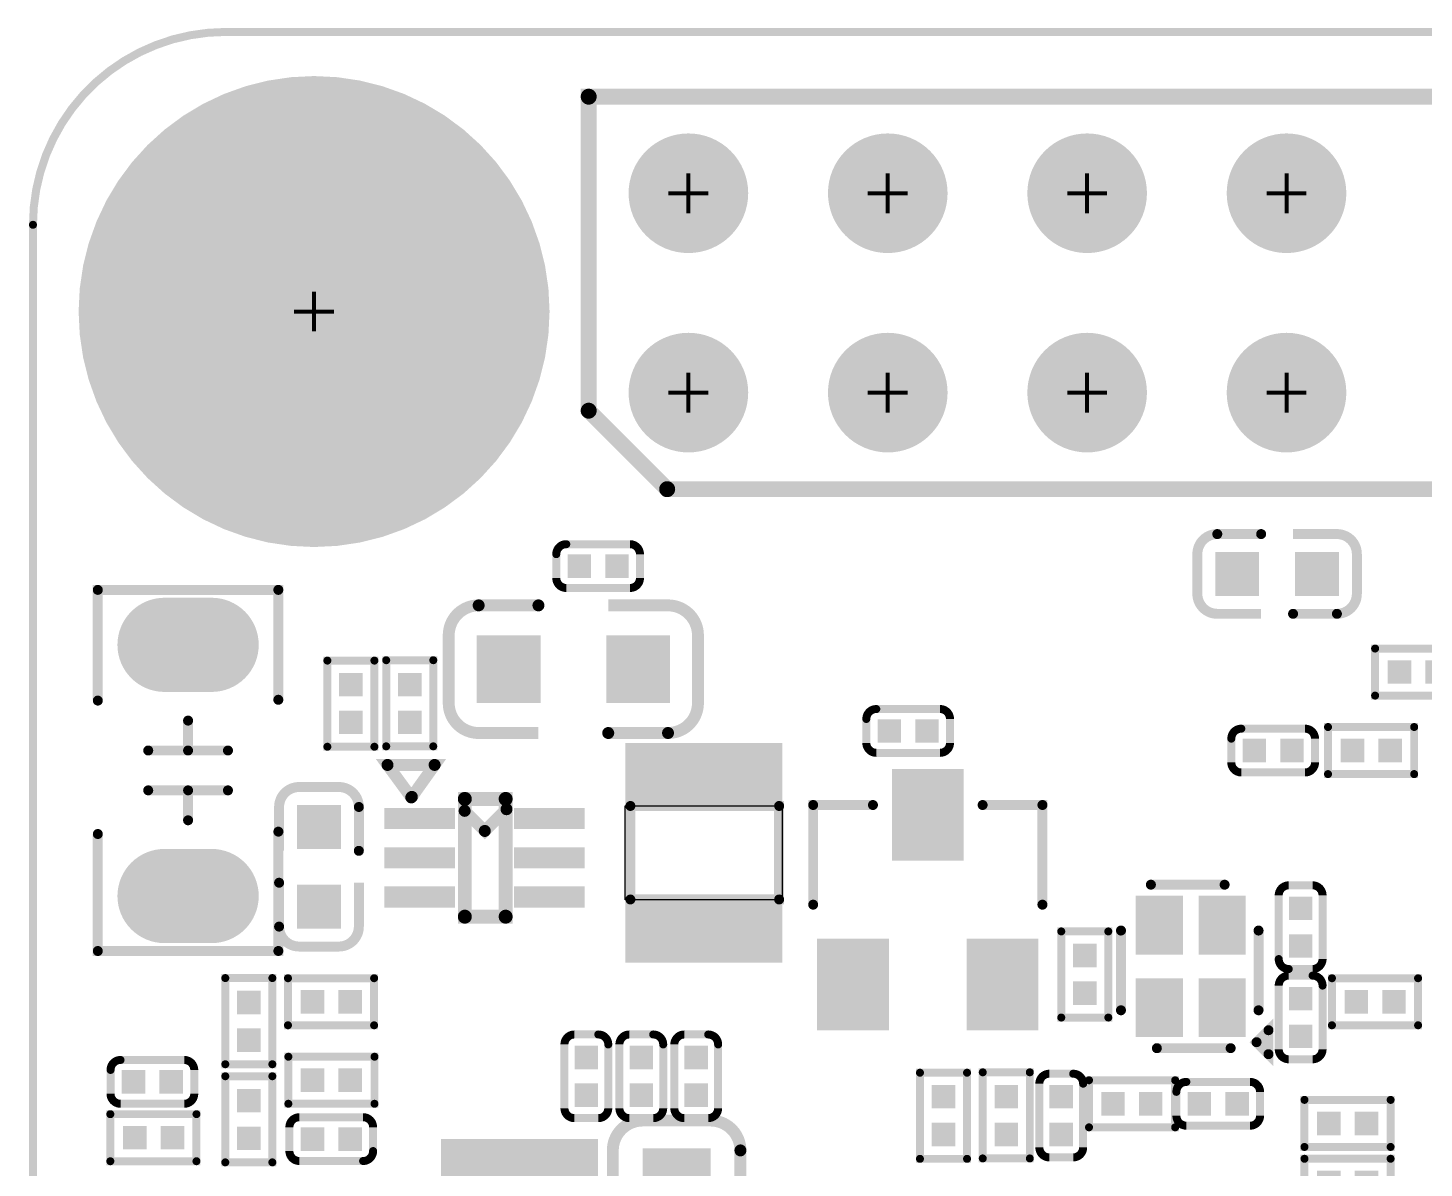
# Model space of a CAD drawing. Extents: x -0.1 to 65.1, y -1.2 to 30.1.
# Drawn here: x -0.06 to 17.72, y 15.53 to 30.06 of the extents above; entities that cross this region are included whole.
import ezdxf

# ---------------------------------------------------------------- set-up
doc = ezdxf.new("R2010")
doc.units = 0
doc.header["$MEASUREMENT"] = 0
doc.linetypes.add('KEEPOUT_00001000$0', pattern=[2, 1, 1])
doc.layers.get('0').update_dxf_attribs({"linetype": 'CONTINUOUS'})
for name, color, linetype in [('BOARD_OUTLINE_00', 183, 'CONTINUOUS'), ('DRIL_NPLTE_THRU_01', 3, 'CONTINUOUS'), ('DRIL_NPLTE_THRU_02', 171, 'CONTINUOUS'), ('DRIL_NPLTE_THRU_03', 34, 'CONTINUOUS'), ('DRIL_NPLTE_THRU_04', 222, 'CONTINUOUS'), ('DRIL_NPLTE_THRU_05', 171, 'CONTINUOUS'), ('DRIL_NPLTE_THRU_06', 186, 'CONTINUOUS'), ('DRIL_NPLTE_THRU_07', 171, 'CONTINUOUS'), ('DRIL_NPLTE_THRU_08', 2, 'CONTINUOUS'), ('DRIL_PLTE_THRU_01', 3, 'CONTINUOUS'), ('DRIL_PLTE_THRU_02', 171, 'CONTINUOUS'), ('DRIL_PLTE_THRU_03', 34, 'CONTINUOUS'), ('DRIL_PLTE_THRU_04', 222, 'CONTINUOUS'), ('DRIL_PLTE_THRU_05', 171, 'CONTINUOUS'), ('DRIL_PLTE_THRU_06', 186, 'CONTINUOUS'), ('DRIL_PLTE_THRU_07', 171, 'CONTINUOUS'), ('DRIL_PLTE_THRU_08', 2, 'CONTINUOUS'), ('DRIL_SYMBOL', 183, 'CONTINUOUS'), ('KEEPOUT_01', 1, 'CONTINUOUS'), ('PADS_BOT', 56, 'CONTINUOUS'), ('PADS_INNER', 96, 'CONTINUOUS'), ('PADS_TOP', 96, 'CONTINUOUS'), ('PART_TOP_2DLINE_00', 254, 'CONTINUOUS'), ('PART_TOP_2DLINE_01', 254, 'CONTINUOUS'), ('PART_TOP_2DLINE_127', 4, 'CONTINUOUS')]:
    doc.layers.add(name, color=color, linetype=linetype)

# ---------------------------------------------------------------- blocks, each defined once
blk = doc.blocks.new('SMOOTH_0$1016')
at = {"const_width": 0.0508}
blk.add_lwpolyline([(-0.0254, 0, 1), (0.0254, 0, 1)], format="xyb", close=True, dxfattribs=at)
blk = doc.blocks.new('BOARD_1')
at = {"layer": 'BOARD_OUTLINE_00', "const_width": 0.102}
blk.add_lwpolyline([(0, 0), (0, 24.854, -0.414214), (2.457, 27.311), (62.522, 27.311, -0.414214), (65.002, 24.832), (65.002, -0.229, -0.414214), (62.536, -2.694), (2.527, -2.694, -0.414214), (-0.013, -0.153), (-0.013, 0)], format="xyb", close=True, dxfattribs=at)
at = {"layer": 'BOARD_OUTLINE_00'}
blk.add_blockref('SMOOTH_0$1016', (0, 24.854), dxfattribs=at)
blk = doc.blocks.new('PART_BODY_TOP_64')
at = {"layer": 'PART_TOP_2DLINE_00', "const_width": 0.102}
blk.add_lwpolyline([(-0.533, 0.152, -0.414214), (-0.406, 0.279), (0.406, 0.279, -0.414214), (0.533, 0.152), (0.533, -0.152, -0.414214), (0.406, -0.279), (-0.406, -0.279, -0.414214), (-0.533, -0.152)], format="xyb", close=True, dxfattribs=at)
at = {"layer": 'PART_TOP_2DLINE_00'}
for p in [(-0.533, 0.152), (-0.406, 0.279)]:
    blk.add_blockref('SMOOTH_0$1016', p, dxfattribs=at)
blk = doc.blocks.new('DRIL_HOLE_0')
blk.add_lwpolyline([(0, 0, 1), (0, 0, 1)], format="xyb", close=True)
blk = doc.blocks.new('PAD_0')
blk.add_lwpolyline([(0, 0, 1), (0, 0, 1)], format="xyb", close=True)
blk = doc.blocks.new('PAD_1')
at = {"const_width": 0.29972}
blk.add_lwpolyline([(-0.14986, 0), (0.14986, 0)], dxfattribs=at)
blk = doc.blocks.new('STK_TOP_11')
at = {"layer": 'DRIL_NPLTE_THRU_01'}
blk.add_blockref('DRIL_HOLE_0', (0, 0), dxfattribs=at)
at = {"layer": 'DRIL_NPLTE_THRU_02'}
blk.add_blockref('DRIL_HOLE_0', (0, 0), dxfattribs=at)
at = {"layer": 'DRIL_NPLTE_THRU_03'}
blk.add_blockref('DRIL_HOLE_0', (0, 0), dxfattribs=at)
at = {"layer": 'DRIL_NPLTE_THRU_04'}
blk.add_blockref('DRIL_HOLE_0', (0, 0), dxfattribs=at)
at = {"layer": 'DRIL_NPLTE_THRU_05'}
blk.add_blockref('DRIL_HOLE_0', (0, 0), dxfattribs=at)
at = {"layer": 'DRIL_NPLTE_THRU_06'}
blk.add_blockref('DRIL_HOLE_0', (0, 0), dxfattribs=at)
at = {"layer": 'DRIL_NPLTE_THRU_07'}
blk.add_blockref('DRIL_HOLE_0', (0, 0), dxfattribs=at)
at = {"layer": 'DRIL_NPLTE_THRU_08'}
blk.add_blockref('DRIL_HOLE_0', (0, 0), dxfattribs=at)
at = {"layer": 'PADS_BOT'}
blk.add_blockref('PAD_0', (0, 0), dxfattribs=at)
at = {"layer": 'PADS_INNER'}
blk.add_blockref('PAD_0', (0, 0), dxfattribs=at)
at = {"layer": 'PADS_TOP'}
blk.add_blockref('PAD_1', (0, 0), dxfattribs=at)
blk = doc.blocks.new('SYM_TOP_10')
for name, p in [('PART_BODY_TOP_64', (0, 0)), ('STK_TOP_11', (-0.24003, 0)), ('STK_TOP_11', (0.24003, 0))]:
    blk.add_blockref(name, p)
blk = doc.blocks.new('PART_TOP_0')
blk.add_blockref('SYM_TOP_10', (0, 0))
blk = doc.blocks.new('PART_BODY_TOP_72')
at = {"layer": 'PART_TOP_2DLINE_01', "const_width": 0.1016}
blk.add_lwpolyline([(-0.5461, -0.29972), (0.55118, -0.29972), (0.55118, 0.29972), (-0.5461, 0.29972)], close=True, dxfattribs=at)
at = {"layer": 'PART_TOP_2DLINE_01'}
for p in [(-0.5461, 0.29972), (0.55118, 0.29972), (-0.5461, -0.29972), (0.55118, -0.29972)]:
    blk.add_blockref('SMOOTH_0$1016', p, dxfattribs=at)
blk = doc.blocks.new('SYM_TOP_18')
for name, p in [('PART_BODY_TOP_72', (0, 0)), ('STK_TOP_11', (-0.24003, 0)), ('STK_TOP_11', (0.24003, 0))]:
    blk.add_blockref(name, p)
blk = doc.blocks.new('PART_TOP_1')
blk.add_blockref('SYM_TOP_18', (0, 0))
blk = doc.blocks.new('SMOOTH_0$127')
at = {"const_width": 0.0635}
blk.add_lwpolyline([(-0.03175, 0, 1), (0.03175, 0, 1)], format="xyb", close=True, dxfattribs=at)
blk = doc.blocks.new('PART_BODY_TOP_115')
at = {"layer": 'PART_TOP_2DLINE_00', "const_width": 0.127}
for points in [[(-0.81, 1.15), (-2.3, 1.15), (-2.3, -1.15), (-0.78, -1.15)], [(0.9, -1.15), (2.3, -1.15), (2.3, 1.15), (0.89, 1.15)], [(-0.254, 0.508), (-0.254, -0.508)], [(0.254, -0.508), (0.254, 0.508)], [(-0.254, 0), (-0.635, 0)], [(0.254, 0), (0.635, 0)]]:
    blk.add_lwpolyline(points, dxfattribs=at)
at = {"layer": 'PART_TOP_2DLINE_00'}
for p in [(-2.3, 1.15), (-0.81, 1.15), (0.89, 1.15), (2.3, 1.15), (-0.254, 0.508), (0.254, 0.508), (-0.635, 0), (-0.254, 0), (0.254, 0), (0.635, 0), (-0.254, -0.508), (0.254, -0.508), (-2.3, -1.15), (-0.78, -1.15), (0.9, -1.15), (2.3, -1.15)]:
    blk.add_blockref('SMOOTH_0$127', p, dxfattribs=at)
blk = doc.blocks.new('PAD_4')
at = {"const_width": 0.6}
blk.add_lwpolyline([(-0.3, -0.3), (0.3, -0.3, 1), (0.3, 0.3), (-0.3, 0.3, 1)], format="xyb", close=True, dxfattribs=at)
blk = doc.blocks.new('STK_TOP_73')
at = {"layer": 'DRIL_NPLTE_THRU_01'}
blk.add_blockref('DRIL_HOLE_0', (0, 0), dxfattribs=at)
at = {"layer": 'DRIL_NPLTE_THRU_02'}
blk.add_blockref('DRIL_HOLE_0', (0, 0), dxfattribs=at)
at = {"layer": 'DRIL_NPLTE_THRU_03'}
blk.add_blockref('DRIL_HOLE_0', (0, 0), dxfattribs=at)
at = {"layer": 'DRIL_NPLTE_THRU_04'}
blk.add_blockref('DRIL_HOLE_0', (0, 0), dxfattribs=at)
at = {"layer": 'DRIL_NPLTE_THRU_05'}
blk.add_blockref('DRIL_HOLE_0', (0, 0), dxfattribs=at)
at = {"layer": 'DRIL_NPLTE_THRU_06'}
blk.add_blockref('DRIL_HOLE_0', (0, 0), dxfattribs=at)
at = {"layer": 'DRIL_NPLTE_THRU_07'}
blk.add_blockref('DRIL_HOLE_0', (0, 0), dxfattribs=at)
at = {"layer": 'DRIL_NPLTE_THRU_08'}
blk.add_blockref('DRIL_HOLE_0', (0, 0), dxfattribs=at)
at = {"layer": 'PADS_BOT'}
blk.add_blockref('PAD_0', (0, 0), dxfattribs=at)
at = {"layer": 'PADS_INNER'}
blk.add_blockref('PAD_0', (0, 0), dxfattribs=at)
at = {"layer": 'PADS_TOP', "rotation": 90}
blk.add_blockref('PAD_4', (0, 0), dxfattribs=at)
blk = doc.blocks.new('SYM_TOP_61')
for name, p in [('PART_BODY_TOP_115', (0, 0)), ('STK_TOP_73', (-1.6, 0)), ('STK_TOP_73', (1.6, 0))]:
    blk.add_blockref(name, p)
blk = doc.blocks.new('PART_TOP_5')
blk.add_blockref('SYM_TOP_61', (0, 0))
blk = doc.blocks.new('PART_TOP_28')
blk.add_blockref('SYM_TOP_10', (0, 0))
blk = doc.blocks.new('PART_BODY_TOP_66')
at = {"layer": 'PART_TOP_2DLINE_00', "const_width": 0.127}
for points in [[(-0.2032, 0.508), (-0.762, 0.508, 0.4142136), (-1.016, 0.254), (-1.016, -0.254, 0.4142136), (-0.762, -0.508), (-0.2032, -0.508)], [(0.2032, -0.508), (0.762, -0.508, 0.4142136), (1.016, -0.254), (1.016, 0.254, 0.4142136), (0.762, 0.508), (0.2032, 0.508)]]:
    blk.add_lwpolyline(points, format="xyb", dxfattribs=at)
at = {"layer": 'PART_TOP_2DLINE_00'}
for p in [(-0.762, 0.508), (-0.2032, 0.508), (0.2032, -0.508), (0.762, -0.508)]:
    blk.add_blockref('SMOOTH_0$127', p, dxfattribs=at)
blk = doc.blocks.new('PAD_5')
at = {"const_width": 0.5588}
blk.add_lwpolyline([(-0.2794, 0), (0.2794, 0)], dxfattribs=at)
blk = doc.blocks.new('STK_TOP_12')
at = {"layer": 'DRIL_PLTE_THRU_01'}
blk.add_blockref('DRIL_HOLE_0', (0, 0), dxfattribs=at)
at = {"layer": 'DRIL_PLTE_THRU_02'}
blk.add_blockref('DRIL_HOLE_0', (0, 0), dxfattribs=at)
at = {"layer": 'DRIL_PLTE_THRU_03'}
blk.add_blockref('DRIL_HOLE_0', (0, 0), dxfattribs=at)
at = {"layer": 'DRIL_PLTE_THRU_04'}
blk.add_blockref('DRIL_HOLE_0', (0, 0), dxfattribs=at)
at = {"layer": 'DRIL_PLTE_THRU_05'}
blk.add_blockref('DRIL_HOLE_0', (0, 0), dxfattribs=at)
at = {"layer": 'DRIL_PLTE_THRU_06'}
blk.add_blockref('DRIL_HOLE_0', (0, 0), dxfattribs=at)
at = {"layer": 'DRIL_PLTE_THRU_07'}
blk.add_blockref('DRIL_HOLE_0', (0, 0), dxfattribs=at)
at = {"layer": 'DRIL_PLTE_THRU_08'}
blk.add_blockref('DRIL_HOLE_0', (0, 0), dxfattribs=at)
at = {"layer": 'PADS_BOT'}
blk.add_blockref('PAD_0', (0, 0), dxfattribs=at)
at = {"layer": 'PADS_INNER'}
blk.add_blockref('PAD_0', (0, 0), dxfattribs=at)
at = {"layer": 'PADS_TOP'}
blk.add_blockref('PAD_5', (0, 0), dxfattribs=at)
blk = doc.blocks.new('SYM_TOP_12')
for name, p in [('PART_BODY_TOP_66', (0, 0)), ('STK_TOP_12', (-0.508, 0)), ('STK_TOP_12', (0.508, 0))]:
    blk.add_blockref(name, p)
blk = doc.blocks.new('PART_TOP_47')
blk.add_blockref('SYM_TOP_12', (0, 0))
blk = doc.blocks.new('PART_TOP_56')
blk.add_blockref('SYM_TOP_18', (0, 0))
blk = doc.blocks.new('PART_TOP_66')
blk.add_blockref('SYM_TOP_18', (0, 0))
blk = doc.blocks.new('PART_TOP_67')
blk.add_blockref('SYM_TOP_18', (0, 0))
blk = doc.blocks.new('PART_TOP_68')
blk.add_blockref('SYM_TOP_10', (0, 0))
blk = doc.blocks.new('PART_TOP_69')
blk.add_blockref('SYM_TOP_18', (0, 0))
blk = doc.blocks.new('PART_TOP_70')
blk.add_blockref('SYM_TOP_18', (0, 0))
blk = doc.blocks.new('PART_TOP_71')
blk.add_blockref('SYM_TOP_10', (0, 0))
blk = doc.blocks.new('PART_BODY_TOP_84')
at = {"layer": 'PART_TOP_2DLINE_00', "const_width": 0.127}
for points in [[(-0.6985, 1.2065), (-1.4605, 1.2065), (-1.4605, -0.0635)], [(0.6985, 1.2065), (1.4605, 1.2065), (1.4605, -0.0635)]]:
    blk.add_lwpolyline(points, dxfattribs=at)
at = {"layer": 'PART_TOP_2DLINE_00'}
for p in [(-1.4605, 1.2065), (-0.6985, 1.2065), (0.6985, 1.2065), (1.4605, 1.2065), (-1.4605, -0.0635), (1.4605, -0.0635)]:
    blk.add_blockref('SMOOTH_0$127', p, dxfattribs=at)
blk = doc.blocks.new('PAD_19')
at = {"const_width": 0.9144}
blk.add_lwpolyline([(-0.5842, 0), (0.5842, 0)], dxfattribs=at)
blk = doc.blocks.new('STK_TOP_23')
at = {"layer": 'DRIL_PLTE_THRU_01'}
blk.add_blockref('DRIL_HOLE_0', (0, 0), dxfattribs=at)
at = {"layer": 'DRIL_PLTE_THRU_02'}
blk.add_blockref('DRIL_HOLE_0', (0, 0), dxfattribs=at)
at = {"layer": 'DRIL_PLTE_THRU_03'}
blk.add_blockref('DRIL_HOLE_0', (0, 0), dxfattribs=at)
at = {"layer": 'DRIL_PLTE_THRU_04'}
blk.add_blockref('DRIL_HOLE_0', (0, 0), dxfattribs=at)
at = {"layer": 'DRIL_PLTE_THRU_05'}
blk.add_blockref('DRIL_HOLE_0', (0, 0), dxfattribs=at)
at = {"layer": 'DRIL_PLTE_THRU_06'}
blk.add_blockref('DRIL_HOLE_0', (0, 0), dxfattribs=at)
at = {"layer": 'DRIL_PLTE_THRU_07'}
blk.add_blockref('DRIL_HOLE_0', (0, 0), dxfattribs=at)
at = {"layer": 'DRIL_PLTE_THRU_08'}
blk.add_blockref('DRIL_HOLE_0', (0, 0), dxfattribs=at)
at = {"layer": 'PADS_BOT'}
blk.add_blockref('PAD_0', (0, 0), dxfattribs=at)
at = {"layer": 'PADS_INNER'}
blk.add_blockref('PAD_0', (0, 0), dxfattribs=at)
at = {"layer": 'PADS_TOP', "rotation": 90}
blk.add_blockref('PAD_19', (0, 0), dxfattribs=at)
blk = doc.blocks.new('SYM_TOP_30')
for name, p in [('STK_TOP_23', (0, 1.0795)), ('PART_BODY_TOP_84', (0, 0)), ('STK_TOP_23', (-0.9525, -1.0795)), ('STK_TOP_23', (0.9525, -1.0795))]:
    blk.add_blockref(name, p)
blk = doc.blocks.new('PART_TOP_73')
blk.add_blockref('SYM_TOP_30', (0, 0))
blk = doc.blocks.new('SMOOTH_0$1524')
at = {"const_width": 0.0762}
blk.add_lwpolyline([(-0.0381, 0, 1), (0.0381, 0, 1)], format="xyb", close=True, dxfattribs=at)
blk = doc.blocks.new('PART_BODY_TOP_78')
at = {"layer": 'PART_TOP_2DLINE_00', "const_width": 0.152}
for points in [[(-0.445, 0.813), (-1.207, 0.813, 0.414214), (-1.588, 0.432), (-1.588, -0.432, 0.414214), (-1.207, -0.813), (-0.445, -0.813)], [(0.444, -0.813), (1.206, -0.813, 0.414214), (1.587, -0.432), (1.587, 0.432, 0.414214), (1.206, 0.813), (0.444, 0.813)]]:
    blk.add_lwpolyline(points, format="xyb", dxfattribs=at)
at = {"layer": 'PART_TOP_2DLINE_00'}
for p in [(-1.207, 0.813), (-0.445, 0.813), (0.444, -0.813), (1.206, -0.813)]:
    blk.add_blockref('SMOOTH_0$1524', p, dxfattribs=at)
blk = doc.blocks.new('PAD_16')
at = {"const_width": 0.8128}
blk.add_lwpolyline([(-0.4318, 0), (0.4318, 0)], dxfattribs=at)
blk = doc.blocks.new('STK_TOP_20')
at = {"layer": 'DRIL_PLTE_THRU_01'}
blk.add_blockref('DRIL_HOLE_0', (0, 0), dxfattribs=at)
at = {"layer": 'DRIL_PLTE_THRU_02'}
blk.add_blockref('DRIL_HOLE_0', (0, 0), dxfattribs=at)
at = {"layer": 'DRIL_PLTE_THRU_03'}
blk.add_blockref('DRIL_HOLE_0', (0, 0), dxfattribs=at)
at = {"layer": 'DRIL_PLTE_THRU_04'}
blk.add_blockref('DRIL_HOLE_0', (0, 0), dxfattribs=at)
at = {"layer": 'DRIL_PLTE_THRU_05'}
blk.add_blockref('DRIL_HOLE_0', (0, 0), dxfattribs=at)
at = {"layer": 'DRIL_PLTE_THRU_06'}
blk.add_blockref('DRIL_HOLE_0', (0, 0), dxfattribs=at)
at = {"layer": 'DRIL_PLTE_THRU_07'}
blk.add_blockref('DRIL_HOLE_0', (0, 0), dxfattribs=at)
at = {"layer": 'DRIL_PLTE_THRU_08'}
blk.add_blockref('DRIL_HOLE_0', (0, 0), dxfattribs=at)
at = {"layer": 'PADS_BOT'}
blk.add_blockref('PAD_0', (0, 0), dxfattribs=at)
at = {"layer": 'PADS_INNER'}
blk.add_blockref('PAD_0', (0, 0), dxfattribs=at)
at = {"layer": 'PADS_TOP', "rotation": 90}
blk.add_blockref('PAD_16', (0, 0), dxfattribs=at)
blk = doc.blocks.new('SYM_TOP_24')
for name, p in [('PART_BODY_TOP_78', (0, 0)), ('STK_TOP_20', (-0.825, 0)), ('STK_TOP_20', (0.825, 0))]:
    blk.add_blockref(name, p)
blk = doc.blocks.new('PART_TOP_76')
blk.add_blockref('SYM_TOP_24', (0, 0))
blk = doc.blocks.new('PART_TOP_77')
blk.add_blockref('SYM_TOP_10', (0, 0))
blk = doc.blocks.new('PART_BODY_TOP_75')
at = {"layer": 'KEEPOUT_01', "linetype": 'KEEPOUT_00001000$0'}
blk.add_lwpolyline([(-0.6, 1), (0.6, 1), (0.6, -1), (-0.6, -1)], close=True, dxfattribs=at)
at = {"layer": 'PART_TOP_2DLINE_00', "const_width": 0.127}
blk.add_lwpolyline([(-0.59436, 0.93472), (0.5969, 0.93472), (0.5969, -0.96012), (-0.59436, -0.96012)], close=True, dxfattribs=at)
at = {"layer": 'PART_TOP_2DLINE_00'}
for p in [(-0.59436, 0.93472), (0.5969, 0.93472), (-0.59436, -0.96012), (0.5969, -0.96012)]:
    blk.add_blockref('SMOOTH_0$127', p, dxfattribs=at)
blk = doc.blocks.new('PAD_2')
at = {"const_width": 0.8}
blk.add_lwpolyline([(-1, 0), (1, 0)], dxfattribs=at)
blk = doc.blocks.new('STK_TOP_17')
at = {"layer": 'DRIL_NPLTE_THRU_01'}
blk.add_blockref('DRIL_HOLE_0', (0, 0), dxfattribs=at)
at = {"layer": 'DRIL_NPLTE_THRU_02'}
blk.add_blockref('DRIL_HOLE_0', (0, 0), dxfattribs=at)
at = {"layer": 'DRIL_NPLTE_THRU_03'}
blk.add_blockref('DRIL_HOLE_0', (0, 0), dxfattribs=at)
at = {"layer": 'DRIL_NPLTE_THRU_04'}
blk.add_blockref('DRIL_HOLE_0', (0, 0), dxfattribs=at)
at = {"layer": 'DRIL_NPLTE_THRU_05'}
blk.add_blockref('DRIL_HOLE_0', (0, 0), dxfattribs=at)
at = {"layer": 'DRIL_NPLTE_THRU_06'}
blk.add_blockref('DRIL_HOLE_0', (0, 0), dxfattribs=at)
at = {"layer": 'DRIL_NPLTE_THRU_07'}
blk.add_blockref('DRIL_HOLE_0', (0, 0), dxfattribs=at)
at = {"layer": 'DRIL_NPLTE_THRU_08'}
blk.add_blockref('DRIL_HOLE_0', (0, 0), dxfattribs=at)
at = {"layer": 'PADS_BOT'}
blk.add_blockref('PAD_0', (0, 0), dxfattribs=at)
at = {"layer": 'PADS_INNER'}
blk.add_blockref('PAD_0', (0, 0), dxfattribs=at)
at = {"layer": 'PADS_TOP', "rotation": 90}
blk.add_blockref('PAD_2', (0, 0), dxfattribs=at)
blk = doc.blocks.new('SYM_TOP_21')
for name, p in [('STK_TOP_17', (-1, 0)), ('STK_TOP_17', (1, 0)), ('PART_BODY_TOP_75', (0, 0))]:
    blk.add_blockref(name, p)
blk = doc.blocks.new('PART_TOP_78')
blk.add_blockref('SYM_TOP_21', (0, 0))
blk = doc.blocks.new('PART_TOP_79')
blk.add_blockref('SYM_TOP_10', (0, 0))
blk = doc.blocks.new('SMOOTH_0$1778')
at = {"const_width": 0.0889}
blk.add_lwpolyline([(-0.04445, 0, 1), (0.04445, 0, 1)], format="xyb", close=True, dxfattribs=at)
blk = doc.blocks.new('PART_BODY_TOP_77')
at = {"layer": 'PART_TOP_2DLINE_00', "const_width": 0.178}
blk.add_lwpolyline([(-0.75, 0.27), (0.75, 0.27), (0.75, -0.25), (-0.75, -0.25)], close=True, dxfattribs=at)
at = {"layer": 'PART_TOP_2DLINE_00', "const_width": 0.152}
for points in [[(-0.619, 0.281), (-0.342, 0.004), (-0.598, -0.252)], [(-0.776, -0.925), (-1.183, -0.635), (-1.183, -1.235), (-0.769, -0.932)]]:
    blk.add_lwpolyline(points, dxfattribs=at)
at = {"layer": 'PART_TOP_2DLINE_00'}
for name, p in [('SMOOTH_0$1778', (-0.75, 0.27)), ('SMOOTH_0$1524', (-0.619, 0.281)), ('SMOOTH_0$1778', (0.75, 0.27)), ('SMOOTH_0$1524', (-0.342, 0.004)), ('SMOOTH_0$1778', (-0.75, -0.25)), ('SMOOTH_0$1524', (-0.598, -0.252)), ('SMOOTH_0$1778', (0.75, -0.25)), ('SMOOTH_0$1524', (-1.183, -0.635)), ('SMOOTH_0$1524', (-0.776, -0.925)), ('SMOOTH_0$1524', (-0.769, -0.932)), ('SMOOTH_0$1524', (-1.183, -1.235))]:
    blk.add_blockref(name, p, dxfattribs=at)
blk = doc.blocks.new('PAD_17')
at = {"const_width": 0.27}
blk.add_lwpolyline([(-0.577, 0), (0.323, 0)], dxfattribs=at)
blk = doc.blocks.new('STK_TOP_18')
at = {"layer": 'DRIL_PLTE_THRU_01'}
blk.add_blockref('DRIL_HOLE_0', (0, 0), dxfattribs=at)
at = {"layer": 'DRIL_PLTE_THRU_02'}
blk.add_blockref('DRIL_HOLE_0', (0, 0), dxfattribs=at)
at = {"layer": 'DRIL_PLTE_THRU_03'}
blk.add_blockref('DRIL_HOLE_0', (0, 0), dxfattribs=at)
at = {"layer": 'DRIL_PLTE_THRU_04'}
blk.add_blockref('DRIL_HOLE_0', (0, 0), dxfattribs=at)
at = {"layer": 'DRIL_PLTE_THRU_05'}
blk.add_blockref('DRIL_HOLE_0', (0, 0), dxfattribs=at)
at = {"layer": 'DRIL_PLTE_THRU_06'}
blk.add_blockref('DRIL_HOLE_0', (0, 0), dxfattribs=at)
at = {"layer": 'DRIL_PLTE_THRU_07'}
blk.add_blockref('DRIL_HOLE_0', (0, 0), dxfattribs=at)
at = {"layer": 'DRIL_PLTE_THRU_08'}
blk.add_blockref('DRIL_HOLE_0', (0, 0), dxfattribs=at)
at = {"layer": 'PADS_BOT'}
blk.add_blockref('PAD_0', (0, 0), dxfattribs=at)
at = {"layer": 'PADS_INNER'}
blk.add_blockref('PAD_0', (0, 0), dxfattribs=at)
at = {"layer": 'PADS_TOP', "rotation": 90}
blk.add_blockref('PAD_17', (0, 0), dxfattribs=at)
blk = doc.blocks.new('PAD_18')
at = {"const_width": 0.27}
blk.add_lwpolyline([(-0.323, 0), (0.577, 0)], dxfattribs=at)
blk = doc.blocks.new('STK_TOP_19')
at = {"layer": 'DRIL_PLTE_THRU_01'}
blk.add_blockref('DRIL_HOLE_0', (0, 0), dxfattribs=at)
at = {"layer": 'DRIL_PLTE_THRU_02'}
blk.add_blockref('DRIL_HOLE_0', (0, 0), dxfattribs=at)
at = {"layer": 'DRIL_PLTE_THRU_03'}
blk.add_blockref('DRIL_HOLE_0', (0, 0), dxfattribs=at)
at = {"layer": 'DRIL_PLTE_THRU_04'}
blk.add_blockref('DRIL_HOLE_0', (0, 0), dxfattribs=at)
at = {"layer": 'DRIL_PLTE_THRU_05'}
blk.add_blockref('DRIL_HOLE_0', (0, 0), dxfattribs=at)
at = {"layer": 'DRIL_PLTE_THRU_06'}
blk.add_blockref('DRIL_HOLE_0', (0, 0), dxfattribs=at)
at = {"layer": 'DRIL_PLTE_THRU_07'}
blk.add_blockref('DRIL_HOLE_0', (0, 0), dxfattribs=at)
at = {"layer": 'DRIL_PLTE_THRU_08'}
blk.add_blockref('DRIL_HOLE_0', (0, 0), dxfattribs=at)
at = {"layer": 'PADS_BOT'}
blk.add_blockref('PAD_0', (0, 0), dxfattribs=at)
at = {"layer": 'PADS_INNER'}
blk.add_blockref('PAD_0', (0, 0), dxfattribs=at)
at = {"layer": 'PADS_TOP', "rotation": 90}
blk.add_blockref('PAD_18', (0, 0), dxfattribs=at)
blk = doc.blocks.new('SYM_TOP_23')
for name, p in [('STK_TOP_19', (-0.5, 0.7)), ('STK_TOP_19', (0, 0.7)), ('STK_TOP_19', (0.5, 0.7)), ('PART_BODY_TOP_77', (0, 0)), ('STK_TOP_18', (-0.5, -0.7)), ('STK_TOP_18', (0, -0.7)), ('STK_TOP_18', (0.5, -0.7))]:
    blk.add_blockref(name, p)
blk = doc.blocks.new('PART_TOP_80')
blk.add_blockref('SYM_TOP_23', (0, 0))
blk = doc.blocks.new('PART_TOP_81')
blk.add_blockref('SYM_TOP_21', (0, 0))
blk = doc.blocks.new('PART_TOP_82')
blk.add_blockref('SYM_TOP_12', (0, 0))
blk = doc.blocks.new('PART_TOP_83')
blk.add_blockref('SYM_TOP_18', (0, 0))
blk = doc.blocks.new('PART_TOP_84')
blk.add_blockref('SYM_TOP_18', (0, 0))
blk = doc.blocks.new('PART_TOP_86')
blk.add_blockref('SYM_TOP_24', (0, 0))
blk = doc.blocks.new('PART_TOP_87')
blk.add_blockref('SYM_TOP_10', (0, 0))
blk = doc.blocks.new('SMOOTH_0$2032')
at = {"const_width": 0.1016}
blk.add_lwpolyline([(-0.0508, 0, 1), (0.0508, 0, 1)], format="xyb", close=True, dxfattribs=at)
blk = doc.blocks.new('PART_BODY_TOP_89')
at = {"layer": 'PART_TOP_2DLINE_127', "const_width": 0.203}
blk.add_lwpolyline([(-1.27, 1.23), (49.53, 1.23), (49.53, -3.77), (-0.27, -3.77), (-1.27, -2.77)], close=True, dxfattribs=at)
at = {"layer": 'PART_TOP_2DLINE_127'}
for p in [(-1.27, 1.23), (-1.27, -2.77), (-0.27, -3.77)]:
    blk.add_blockref('SMOOTH_0$2032', p, dxfattribs=at)
blk = doc.blocks.new('DRIL_SYMBOL_0$889')
at = {"layer": 'DRIL_SYMBOL', "const_width": 0.0508}
for points in [[(0, -0.254), (0, 0.254)], [(-0.254, 0), (0.254, 0)]]:
    blk.add_lwpolyline(points, dxfattribs=at)
blk = doc.blocks.new('DRIL_HOLE_0$889')
at = {"const_width": 0.4445}
blk.add_lwpolyline([(-0.22225, 0, 1), (0.22225, 0, 1)], format="xyb", close=True, dxfattribs=at)
blk.add_blockref('DRIL_SYMBOL_0$889', (0, 0))
blk = doc.blocks.new('PAD_20')
at = {"const_width": 0.45}
blk.add_lwpolyline([(0, -0.225, 1), (0, 0.225, 1)], format="xyb", close=True, dxfattribs=at)
blk = doc.blocks.new('PAD_21')
at = {"const_width": 0.762}
blk.add_lwpolyline([(0, -0.381, 1), (0, 0.381, 1)], format="xyb", close=True, dxfattribs=at)
blk = doc.blocks.new('STK_TOP_29')
at = {"layer": 'DRIL_PLTE_THRU_01'}
blk.add_blockref('DRIL_HOLE_0$889', (0, 0), dxfattribs=at)
at = {"layer": 'DRIL_PLTE_THRU_02'}
blk.add_blockref('DRIL_HOLE_0$889', (0, 0), dxfattribs=at)
at = {"layer": 'DRIL_PLTE_THRU_03'}
blk.add_blockref('DRIL_HOLE_0$889', (0, 0), dxfattribs=at)
at = {"layer": 'DRIL_PLTE_THRU_04'}
blk.add_blockref('DRIL_HOLE_0$889', (0, 0), dxfattribs=at)
at = {"layer": 'DRIL_PLTE_THRU_05'}
blk.add_blockref('DRIL_HOLE_0$889', (0, 0), dxfattribs=at)
at = {"layer": 'DRIL_PLTE_THRU_06'}
blk.add_blockref('DRIL_HOLE_0$889', (0, 0), dxfattribs=at)
at = {"layer": 'DRIL_PLTE_THRU_07'}
blk.add_blockref('DRIL_HOLE_0$889', (0, 0), dxfattribs=at)
at = {"layer": 'DRIL_PLTE_THRU_08'}
blk.add_blockref('DRIL_HOLE_0$889', (0, 0), dxfattribs=at)
at = {"layer": 'PADS_BOT'}
blk.add_blockref('PAD_21', (0, 0), dxfattribs=at)
at = {"layer": 'PADS_INNER'}
blk.add_blockref('PAD_20', (0, 0), dxfattribs=at)
at = {"layer": 'PADS_TOP'}
blk.add_blockref('PAD_21', (0, 0), dxfattribs=at)
blk = doc.blocks.new('SYM_TOP_35')
for name, p in [('PART_BODY_TOP_89', (0, 0)), ('STK_TOP_29', (0, 0)), ('STK_TOP_29', (2.54, 0)), ('STK_TOP_29', (5.08, 0)), ('STK_TOP_29', (7.62, 0)), ('STK_TOP_29', (0, -2.54)), ('STK_TOP_29', (2.54, -2.54)), ('STK_TOP_29', (5.08, -2.54)), ('STK_TOP_29', (7.62, -2.54))]:
    blk.add_blockref(name, p)
blk = doc.blocks.new('PART_TOP_96')
blk.add_blockref('SYM_TOP_35', (0, 0))
blk = doc.blocks.new('PART_TOP_121')
blk.add_blockref('SYM_TOP_10', (0, 0))
blk = doc.blocks.new('PART_TOP_122')
blk.add_blockref('SYM_TOP_18', (0, 0))
blk = doc.blocks.new('PART_TOP_135')
blk.add_blockref('SYM_TOP_18', (0, 0))
blk = doc.blocks.new('PART_TOP_138')
blk.add_blockref('SYM_TOP_18', (0, 0))
blk = doc.blocks.new('PART_TOP_139')
blk.add_blockref('SYM_TOP_10', (0, 0))
blk = doc.blocks.new('PART_TOP_141')
blk.add_blockref('SYM_TOP_18', (0, 0))
blk = doc.blocks.new('PART_TOP_146')
blk.add_blockref('SYM_TOP_10', (0, 0))
blk = doc.blocks.new('PART_TOP_149')
blk.add_blockref('SYM_TOP_10', (0, 0))
blk = doc.blocks.new('PART_TOP_151')
blk.add_blockref('SYM_TOP_18', (0, 0))
blk = doc.blocks.new('PART_TOP_152')
blk.add_blockref('SYM_TOP_18', (0, 0))
blk = doc.blocks.new('PART_TOP_153')
blk.add_blockref('SYM_TOP_10', (0, 0))
blk = doc.blocks.new('PART_BODY_TOP_97')
at = {"layer": 'PART_TOP_2DLINE_00', "const_width": 0.127}
for points in [[(-0.9906, 0.8128), (-0.8382, 0.9652), (-0.9906, 1.1176), (-0.9906, 0.8128)], [(-0.508, 1.0414), (0.4318, 1.0414)], [(-0.8636, 0.5588), (-0.8636, -0.4572)], [(0.889, 0.5588), (0.889, -0.4572)], [(-0.4318, -1.0414), (0.508, -1.0414)]]:
    blk.add_lwpolyline(points, dxfattribs=at)
at = {"layer": 'PART_TOP_2DLINE_00'}
for p in [(-0.9906, 1.1176), (-0.508, 1.0414), (0.4318, 1.0414), (-0.8382, 0.9652), (-0.9906, 0.8128), (-0.9906, 0.8128), (-0.8636, 0.5588), (0.889, 0.5588), (-0.8636, -0.4572), (0.889, -0.4572), (-0.4318, -1.0414), (0.508, -1.0414)]:
    blk.add_blockref('SMOOTH_0$127', p, dxfattribs=at)
blk = doc.blocks.new('PAD_30')
at = {"const_width": 0.59944}
blk.add_lwpolyline([(-0.37465, 0), (0.37465, 0)], dxfattribs=at)
blk = doc.blocks.new('STK_TOP_41')
at = {"layer": 'DRIL_NPLTE_THRU_01'}
blk.add_blockref('DRIL_HOLE_0', (0, 0), dxfattribs=at)
at = {"layer": 'DRIL_NPLTE_THRU_02'}
blk.add_blockref('DRIL_HOLE_0', (0, 0), dxfattribs=at)
at = {"layer": 'DRIL_NPLTE_THRU_03'}
blk.add_blockref('DRIL_HOLE_0', (0, 0), dxfattribs=at)
at = {"layer": 'DRIL_NPLTE_THRU_04'}
blk.add_blockref('DRIL_HOLE_0', (0, 0), dxfattribs=at)
at = {"layer": 'DRIL_NPLTE_THRU_05'}
blk.add_blockref('DRIL_HOLE_0', (0, 0), dxfattribs=at)
at = {"layer": 'DRIL_NPLTE_THRU_06'}
blk.add_blockref('DRIL_HOLE_0', (0, 0), dxfattribs=at)
at = {"layer": 'DRIL_NPLTE_THRU_07'}
blk.add_blockref('DRIL_HOLE_0', (0, 0), dxfattribs=at)
at = {"layer": 'DRIL_NPLTE_THRU_08'}
blk.add_blockref('DRIL_HOLE_0', (0, 0), dxfattribs=at)
at = {"layer": 'PADS_BOT'}
blk.add_blockref('PAD_0', (0, 0), dxfattribs=at)
at = {"layer": 'PADS_INNER'}
blk.add_blockref('PAD_0', (0, 0), dxfattribs=at)
at = {"layer": 'PADS_TOP', "rotation": 90}
blk.add_blockref('PAD_30', (0, 0), dxfattribs=at)
blk = doc.blocks.new('SYM_TOP_43')
for name, p in [('PART_BODY_TOP_97', (0, 0)), ('STK_TOP_41', (-0.40005, 0.525018)), ('STK_TOP_41', (0.40005, 0.525018)), ('STK_TOP_41', (-0.40005, -0.525018)), ('STK_TOP_41', (0.40005, -0.525018))]:
    blk.add_blockref(name, p)
blk = doc.blocks.new('PART_TOP_154')
blk.add_blockref('SYM_TOP_43', (0, 0))
blk = doc.blocks.new('PART_TOP_155')
blk.add_blockref('SYM_TOP_18', (0, 0))
blk = doc.blocks.new('PART_TOP_169')
blk.add_blockref('SYM_TOP_18', (0, 0))
blk = doc.blocks.new('DRIL_SYMBOL_2$8')
at = {"layer": 'DRIL_SYMBOL', "const_width": 0.0508}
for points in [[(0, -0.254), (0, 0.254)], [(-0.254, 0), (0.254, 0)]]:
    blk.add_lwpolyline(points, dxfattribs=at)
blk = doc.blocks.new('DRIL_HOLE_2$8')
at = {"const_width": 1.4}
blk.add_lwpolyline([(-0.7, 0, 1), (0.7, 0, 1)], format="xyb", close=True, dxfattribs=at)
blk.add_blockref('DRIL_SYMBOL_2$8', (0, 0))
blk = doc.blocks.new('PAD_49')
at = {"const_width": 3}
blk.add_lwpolyline([(0, -1.5, 1), (0, 1.5, 1)], format="xyb", close=True, dxfattribs=at)
blk = doc.blocks.new('STK_TOP_54')
at = {"layer": 'DRIL_PLTE_THRU_01'}
blk.add_blockref('DRIL_HOLE_2$8', (0, 0), dxfattribs=at)
at = {"layer": 'DRIL_PLTE_THRU_02'}
blk.add_blockref('DRIL_HOLE_2$8', (0, 0), dxfattribs=at)
at = {"layer": 'DRIL_PLTE_THRU_03'}
blk.add_blockref('DRIL_HOLE_2$8', (0, 0), dxfattribs=at)
at = {"layer": 'DRIL_PLTE_THRU_04'}
blk.add_blockref('DRIL_HOLE_2$8', (0, 0), dxfattribs=at)
at = {"layer": 'DRIL_PLTE_THRU_05'}
blk.add_blockref('DRIL_HOLE_2$8', (0, 0), dxfattribs=at)
at = {"layer": 'DRIL_PLTE_THRU_06'}
blk.add_blockref('DRIL_HOLE_2$8', (0, 0), dxfattribs=at)
at = {"layer": 'DRIL_PLTE_THRU_07'}
blk.add_blockref('DRIL_HOLE_2$8', (0, 0), dxfattribs=at)
at = {"layer": 'DRIL_PLTE_THRU_08'}
blk.add_blockref('DRIL_HOLE_2$8', (0, 0), dxfattribs=at)
at = {"layer": 'PADS_BOT'}
blk.add_blockref('PAD_49', (0, 0), dxfattribs=at)
at = {"layer": 'PADS_INNER'}
blk.add_blockref('PAD_49', (0, 0), dxfattribs=at)
at = {"layer": 'PADS_TOP'}
blk.add_blockref('PAD_49', (0, 0), dxfattribs=at)
blk = doc.blocks.new('SYM_TOP_55')
blk.add_blockref('STK_TOP_54', (0, 0))
blk = doc.blocks.new('PART_TOP_221')
blk.add_blockref('SYM_TOP_55', (0, 0))

msp = doc.modelspace()

# ---------------------------------------------------------------- block references
for name, p in [('BOARD_1', (0, 2.69399)), ('PART_TOP_221', (3.5814, 26.44299)), ('PART_TOP_96', (8.35, 27.95)), ('PART_TOP_87', (7.2, 23.2)), ('PART_TOP_86', (6.88472, 21.88661)), ('PART_TOP_121', (11.15, 21.1)), ('PART_TOP_28', (15.8, 20.85)), ('PART_TOP_73', (11.4, 18.95)), ('PART_TOP_0', (1.52146, 16.62938)), ('PART_TOP_69', (3.8, 16.65)), ('PART_TOP_138', (14, 16.35)), ('PART_TOP_139', (15.1, 16.35))]:
    msp.add_blockref(name, p)
for name, p, rotation in [('PART_TOP_47', (15.85, 23.1), 180), ('PART_TOP_5', (1.97612, 20.59686), 90), ('PART_TOP_56', (17.65, 21.85), 180), ('PART_TOP_83', (4.05, 21.45), 270), ('PART_TOP_84', (4.8, 21.45), 90), ('PART_TOP_169', (17.05, 20.85), 180), ('PART_TOP_81', (8.54588, 19.54727), 90), ('PART_TOP_80', (5.75188, 19.48377), 270), ('PART_TOP_82', (3.64368, 19.36947), 270), ('PART_TOP_154', (14.75, 18.1), 180), ('PART_TOP_153', (16.15, 18.6), 90), ('PART_TOP_155', (13.4, 18), 270), ('PART_TOP_70', (2.75, 17.4), 90), ('PART_TOP_67', (3.8, 17.65), 180), ('PART_TOP_146', (16.15, 17.45), 270), ('PART_TOP_122', (17.1, 17.65), 180), ('PART_TOP_71', (7.05, 16.7), 270), ('PART_TOP_79', (7.75, 16.7), 270), ('PART_TOP_77', (8.45, 16.7), 270), ('PART_TOP_66', (2.75, 16.15), 90), ('PART_TOP_141', (11.6, 16.2), 270), ('PART_TOP_135', (12.4, 16.2), 90), ('PART_TOP_149', (13.1, 16.2), 270), ('PART_TOP_152', (16.75, 16.1), 180), ('PART_TOP_1', (1.5367, 15.91818), 180), ('PART_TOP_68', (3.8, 15.9), 180), ('PART_TOP_76', (8.2, 14.55), 90), ('PART_TOP_78', (6.2, 14.5), 90), ('PART_TOP_151', (16.75, 15.35), 180)]:
    msp.add_blockref(name, p, dxfattribs=dict(rotation=rotation))

doc.saveas('drawing.dxf')
